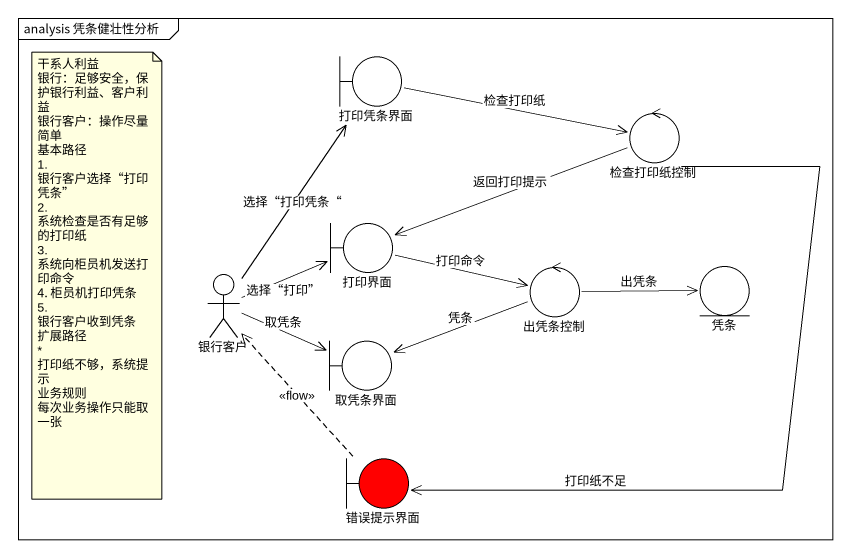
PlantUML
@startuml
mainframe analysis 凭条健壮性分析
boundary 打印凭条界面
control 检查打印纸控制
boundary 打印界面
actor 银行客户
control 出凭条控制
entity 凭条
boundary 取凭条界面
boundary 错误提示界面 #FF0000
打印凭条界面 -right-> 检查打印纸控制 : 检查打印纸
检查打印纸控制 -left-> 打印界面 : 返回打印提示
检查打印纸控制 --> 错误提示界面 : 打印纸不足
打印界面 -right-> 出凭条控制 : 打印命令
银行客户 -up-> 打印凭条界面 : 选择“打印凭条“
银行客户 -right-> 打印界面 : 选择“打印”
银行客户 -right-> 取凭条界面 : 取凭条
出凭条控制 -right-> 凭条 : 出凭条
出凭条控制 -left-> 取凭条界面 : 凭条
错误提示界面 .up.> 银行客户 : <<flow>>
note as N1
  干系人利益
  银行：足够安全，保护银行利益、客户利益
  银行客户：操作尽量简单
  基本路径
  1. 银行客户选择“打印凭条”
  2. 系统检查是否有足够的打印纸
  3. 系统向柜员机发送打印命令
  4. 柜员机打印凭条
  5. 银行客户收到凭条
  扩展路径
  * 打印纸不够，系统提示
  业务规则
  每次业务操作只能取一张
end note
@enduml
